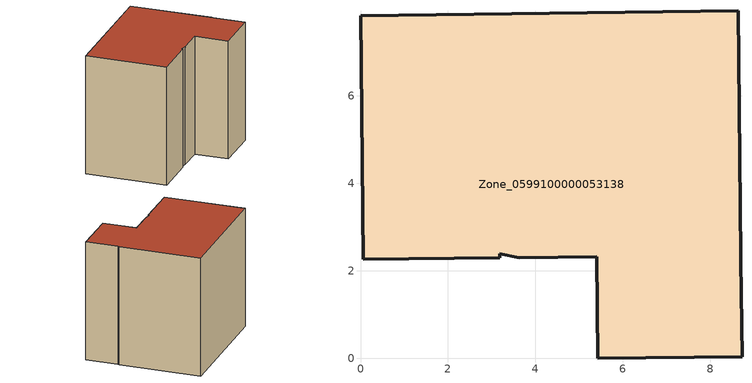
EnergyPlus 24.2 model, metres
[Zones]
Zone_0599100000053138
 floor ground (C_G): 8.7,2.23 8.73,0.03 5.43,0 5.41,2.32 3.63,2.3 3.19,2.39 3.19,2.3 0.06,2.27 0,7.84 8.65,7.95 8.71,2.34 z0
 wall outside (C_F): 8.65,7.95 0,7.84 0.06,2.27 3.19,2.3 3.19,2.39 3.63,2.3 5.41,2.32 5.43,0 8.73,0.03 8.7,2.23 8.71,2.34 8.65,7.95 z0:8.29
 roof outside (C_R): 8.73,0.03 8.7,2.23 8.71,2.34 8.65,7.95 0,7.84 0.06,2.27 3.19,2.3 3.19,2.39 3.63,2.3 5.41,2.32 5.43,0 z8.29
[BUILDING]
Pand.0599100000053138: North Axis=0; Terrain=City; Loads Convergence Tolerance Value=0.04; Temperature Convergence Tolerance Value=0.4; Solar Distribution=FullExterior; Maximum Number of Warmup Days=25; Minimum Number of Warmup Days=1
[Site:Location]
Rotterdam.The.Hague.AP_ZH_NLD Design_Conditions: Latitude=51.96; Longitude=4.45; Time Zone=1; Elevation=-4.5
[SITE:GROUNDTEMPERATURE:BUILDINGSURFACE]
18, 18, 18, 18, 18, 18, 18, 18, 18, 18, 18, 18
[MATERIAL] Thermal Absorptance=0.9; Solar Absorptance=0.7; Visible Absorptance=0.7
Name | Roughness | Thickness | Conductivity | Density | Specific Heat
G.TC.1975-1991 | MediumSmooth | 0.15 | 0.288461 | 540 | 1210
F.TC.1975-1991 | Rough | 0.3 | 0.230769 | 1920 | 840
R.TC.1975-1991 | MediumRough | 0.2 | 0.153846 | 1500 | 1000
[CONSTRUCTION]
C_G: G.TC.1975-1991
C_F: F.TC.1975-1991
C_R: R.TC.1975-1991
[ZONE]
Zone_0599100000053138: Type=1; Multiplier=1; Ceiling Height=Autocalculate; Volume=Autocalculate; Floor Area=autocalculate; Part of Total Floor Area=Yes
[ZONEINFILTRATION:DESIGNFLOWRATE]
Infil_Zone_0599100000053138: Zone or ZoneList or Space or SpaceList=Zone_0599100000053138; Schedule=AlwaysOn; Design Flow Rate Calculation Method=Flow/Area; Flow Rate per Floor Area=0.003; Constant Term Coefficient=1; Temperature Term Coefficient=0; Velocity Term Coefficient=0; Velocity Squared Term Coefficient=0
[HVACTEMPLATE:ZONE:IDEALLOADSAIRSYSTEM]
Zone_0599100000053138: Maximum Heating Supply Air Temperature=50; Minimum Cooling Supply Air Temperature=13; Maximum Heating Supply Air Humidity Ratio=0.0156; Minimum Cooling Supply Air Humidity Ratio=0.0077; Heating Limit=NoLimit; Cooling Limit=NoLimit; Dehumidification Control Type=ConstantSensibleHeatRatio; Cooling Sensible Heat Ratio=0.7; Dehumidification Setpoint=60; Humidification Control Type=None; Humidification Setpoint=30; Outdoor Air Method=None; Outdoor Air Flow Rate per Person=0.00944; Outdoor Air Flow Rate per Zone Floor Area=0; Outdoor Air Flow Rate per Zone=0; Demand Controlled Ventilation Type=None; Outdoor Air Economizer Type=NoEconomizer; Heat Recovery Type=None; Sensible Heat Recovery Effectiveness=0.7; Latent Heat Recovery Effectiveness=0.65
[ZONECONTROL:THERMOSTAT]
ThermostatControl_Zone_0599100000053138: Zone or ZoneList=Zone_0599100000053138; Control Type Schedule=DualSetpointControlType; Control 1=Thermostat_Zone_0599100000053138; Temperature Difference Between Cutout And Setpoint=0
[THERMOSTATSETPOINT:DUALSETPOINT]
Thermostat_Zone_0599100000053138: Heating Setpoint Temperature Schedule=HeatingSetpoint_Zone_0599100000053138; Cooling Setpoint Temperature Schedule=CoolingSetpoint_Zone_0599100000053138
[SCHEDULE:COMPACT]
HeatingSetpoint_Zone_0599100000053138: Through: 12/31, For: AllDays, Until: 24:00, 21
CoolingSetpoint_Zone_0599100000053138: Through: 12/31, For: AllDays, Until: 24:00, 24
DualSetpointControlType: Through: 12/31, For: AllDays, Until: 24:00, 4
AlwaysOn: Through: 12/31, For: AllDays, Until: 24:00, 1
